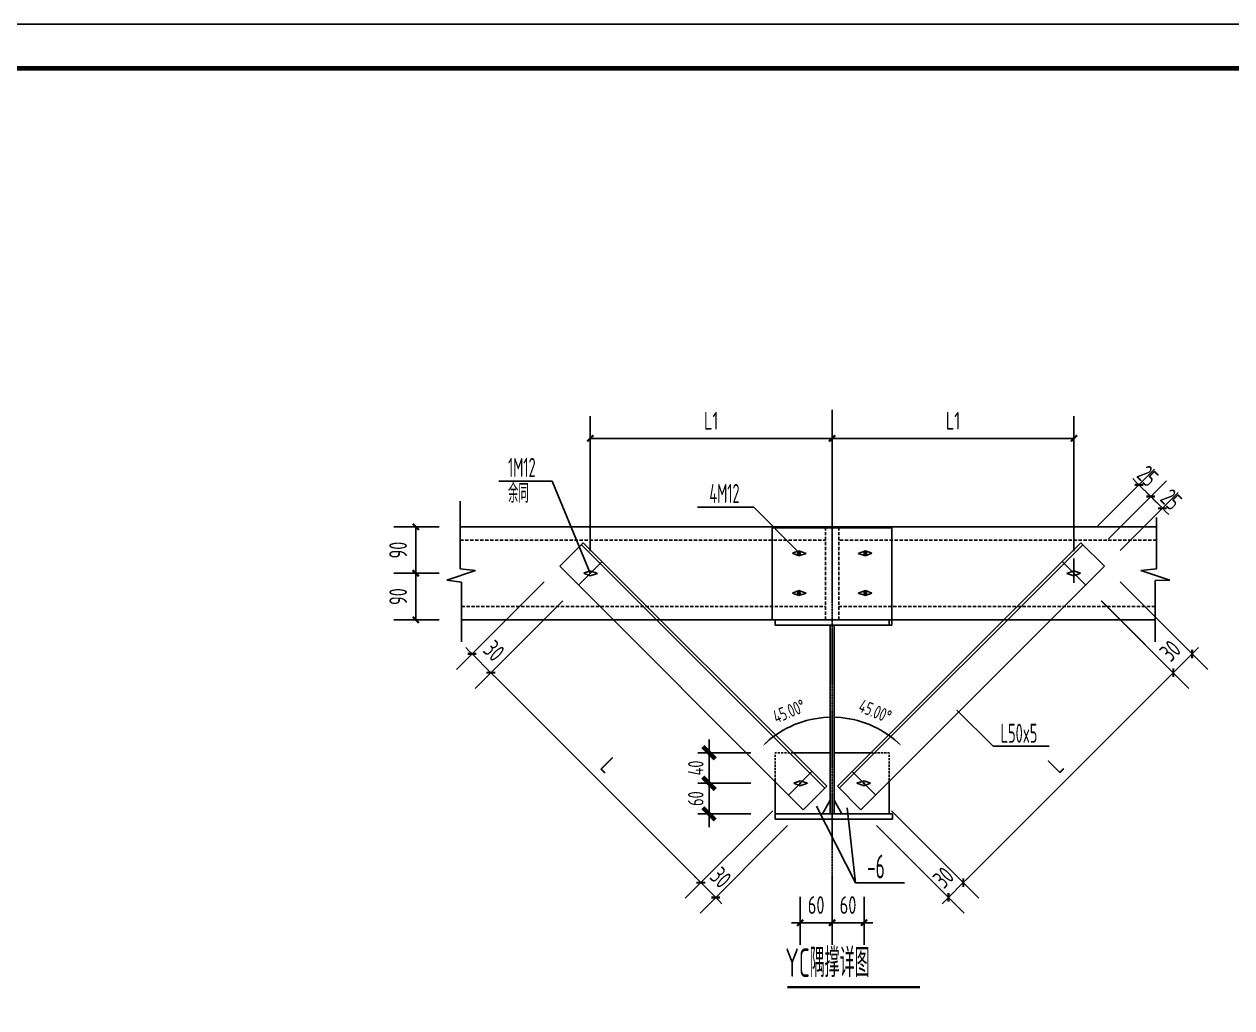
# Model space of a CAD drawing. Extents: x -138012 to 2129925, y -311560 to 0.
# Drawn here: x 1500020 to 1527343, y -156921 to -134661 of the extents above; entities that cross this region are included whole.
import ezdxf

# ---------------------------------------------------------------- set-up
doc = ezdxf.new("R2010")
doc.units = 0
doc.header["$LTSCALE"] = 1000
doc.header["$MEASUREMENT"] = 0
doc.linetypes.add('CENTER', pattern=[1.2, 1, -0.1, 0, -0.1])
doc.linetypes.add('HIDDEN', pattern=[0.375, 0.25, -0.125])
doc.layers.get('0').update_dxf_attribs({"linetype": 'CONTINUOUS'})
doc.layers.get('Defpoints').update_dxf_attribs({"linetype": 'CONTINUOUS'})
for name, color, linetype in [('122', 8, 'CONTINUOUS'), ('DIM', 3, 'CONTINUOUS'), ('PUB_TEXT', 7, 'CONTINUOUS'), ('PUB_TITLE', 4, 'CONTINUOUS'), ('TEXT', 7, 'CONTINUOUS'), ('THICK', 6, 'CONTINUOUS')]:
    doc.layers.add(name, color=color, linetype=linetype)
doc.styles.add('DIM_FONT', font='SIMPLEX.shx', dxfattribs={"width": 0.8})
doc.styles.add('TSSD_REIN', font='tssdeng.shx', dxfattribs={"width": 0.7, "bigfont": 'tssdchn.shx'})
doc.dimstyles.new('DIMN', dxfattribs={"dimtxt": 300, "dimasz": 1, "dimexe": 250, "dimexo": 300, "dimgap": 150, "dimtad": 1, "dimdec": 0, "dimzin": 0, "dimdsep": 46, "dimtxsty": 'DIM_FONT', "dimblk": '_DIMX', "dimcen": 0.09, "dimclrt": 7, "dimadec": 0, "dimazin": 0, "dimtfac": 1, "dimtdec": 0, "dimtix": 1, "dimtmove": 2, "dimatfit": 3, "dimldrblk": '_DIMX', "dimfxl": 0, "dimtolj": 1, "dimtzin": 0, "dimarcsym": 0})
doc.dimstyles.new('DIMN125$0', dxfattribs={"dimtxt": 350, "dimasz": 2, "dimexe": 250, "dimexo": 300, "dimgap": 125, "dimtad": 1, "dimdec": 0, "dimzin": 0, "dimdsep": 46, "dimtxsty": 'TSSD_REIN', "dimblk1": '_DIMX', "dimblk2": '_DIMX', "dimsah": 1, "dimcen": 0.09, "dimclrd": 3, "dimclre": 3, "dimclrt": 7, "dimadec": 0, "dimazin": 0, "dimtfac": 1, "dimtdec": 0, "dimtix": 1, "dimtmove": 2, "dimatfit": 3, "dimldrblk": '_DIMX', "dimfxl": 0, "dimtolj": 1, "dimtzin": 0, "dimarcsym": 0})
doc.dimstyles.new('TSSD_10_200', dxfattribs={"dimtxt": 450, "dimasz": 100, "dimexe": 500, "dimexo": 500, "dimgap": 200, "dimtad": 1, "dimdec": 0, "dimlfac": 0.05, "dimzin": 0, "dimdsep": 46, "dimtxsty": 'TSSD_REIN', "dimblk": '_TSDBK', "dimcen": 0, "dimclrt": 7, "dimadec": 0, "dimazin": 0, "dimtfac": 1, "dimtdec": 0, "dimtix": 1, "dimtmove": 2, "dimatfit": 3, "dimfxl": 0, "dimtolj": 1, "dimtzin": 0, "dimarcsym": 0})

# ---------------------------------------------------------------- blocks, each defined once
blk = doc.blocks.new('_TSDBK')
blk.add_line((-1, 0), (0, 0))
at = {"const_width": 0.5}
blk.add_lwpolyline([(-0.7, -0.7), (0.7, 0.7)], dxfattribs=at)
blk = doc.blocks.new('*D132')
at = {"layer": 'Defpoints', "color": 0}
for p in [(1524461, -146929), (1524036, -147354), (1526444, -148912)]:
    blk.add_point(p, dxfattribs=at)
at = {"layer": 'DIM', "color": 0, "lineweight": -2}
for p, q in [((1524815, -147283), (1526798, -149265)), ((1524390, -147708), (1526372, -149691)), ((1526515, -148841), (1526586, -148770)), ((1526019, -149337), (1526444, -148912)), ((1525948, -149408), (1525877, -149478))]:
    blk.add_line(p, q, dxfattribs=at)
at = {"layer": 'DIM', "color": 0, "lineweight": -2, "xscale": 100, "yscale": 100, "zscale": 100}
for p, rotation in [((1526444, -148912), 224.9999999999843), ((1526019, -149337), 44.99999999998433)]:
    blk.add_blockref('_TSDBK', p, dxfattribs=dict(at, rotation=rotation))
at = {"layer": 'DIM', "color": 7, "insert": (1525949, -148841), "char_height": 400, "attachment_point": 5, "rotation": 45, "style": 'TSSD_REIN'}
blk.add_mtext('\\A1;30', dxfattribs=at)
blk = doc.blocks.new('*D133')
at = {"layer": 'Defpoints', "color": 0}
for p in [(1512137, -146929), (1512562, -147354), (1510154, -148912)]:
    blk.add_point(p, dxfattribs=at)
at = {"layer": 'DIM', "color": 0, "lineweight": -2}
for p, q in [((1511783, -147283), (1509801, -149265)), ((1512209, -147708), (1510226, -149691)), ((1510083, -148841), (1510013, -148770)), ((1510579, -149337), (1510154, -148912)), ((1510650, -149408), (1510721, -149478))]:
    blk.add_line(p, q, dxfattribs=at)
at = {"layer": 'DIM', "color": 0, "lineweight": -2, "xscale": 100, "yscale": 100, "zscale": 100}
for p, rotation in [((1510154, -148912), 315.0000000000157), ((1510579, -149337), 135.0000000000157)]:
    blk.add_blockref('_TSDBK', p, dxfattribs=dict(at, rotation=rotation))
at = {"layer": 'DIM', "color": 7, "insert": (1510650, -148841), "char_height": 400, "attachment_point": 5, "rotation": 315, "style": 'TSSD_REIN'}
blk.add_mtext('\\A1;30', dxfattribs=at)
blk = doc.blocks.new('*D134')
at = {"layer": 'Defpoints', "color": 0}
for p in [(1512561, -147356), (1510579, -149337), (1517312, -152106)]:
    blk.add_point(p, dxfattribs=at)
at = {"layer": 'DIM', "color": 0, "lineweight": -2}
for p, q in [((1512207, -147709), (1510226, -149691)), ((1515259, -154017), (1510650, -149408)), ((1516958, -152460), (1514976, -154441))]:
    blk.add_line(p, q, dxfattribs=at)
at = {"layer": 'DIM', "color": 0, "lineweight": -2, "xscale": 100, "yscale": 100, "zscale": 100}
for p, rotation in [((1510579, -149337), 134.9999999999677), ((1515330, -154088), 314.9999999999677)]:
    blk.add_blockref('_TSDBK', p, dxfattribs=dict(at, rotation=rotation))
at = {"layer": 'DIM', "color": 7, "insert": (1513238, -151429), "char_height": 400, "attachment_point": 5, "rotation": 315, "style": 'TSSD_REIN'}
blk.add_mtext('\\A1;L', dxfattribs=at)
blk = doc.blocks.new('*D135')
at = {"layer": 'Defpoints', "color": 0}
for p in [(1524037, -147356), (1526019, -149337), (1519287, -152106)]:
    blk.add_point(p, dxfattribs=at)
at = {"layer": 'DIM', "color": 0, "lineweight": -2}
for p, q in [((1524391, -147709), (1526372, -149691)), ((1521339, -154017), (1525948, -149408)), ((1519640, -152460), (1521622, -154441))]:
    blk.add_line(p, q, dxfattribs=at)
at = {"layer": 'DIM', "color": 0, "lineweight": -2, "xscale": 100, "yscale": 100, "zscale": 100}
for p, rotation in [((1526019, -149337), 45.0000000000323), ((1521268, -154088), 225.0000000000323)]:
    blk.add_blockref('_TSDBK', p, dxfattribs=dict(at, rotation=rotation))
at = {"layer": 'DIM', "color": 7, "insert": (1523361, -151429), "char_height": 400, "attachment_point": 5, "rotation": 45, "style": 'TSSD_REIN'}
blk.add_mtext('\\A1;L', dxfattribs=at)
blk = doc.blocks.new('*D136')
at = {"color": 0, "lineweight": -2}
blk.add_arc((1518299, -152560), 2216, 92.5863, 132.4137, dxfattribs=at)
at = {"color": 0}
for points in [[(1518199, -150330), (1518200, -150363), (1518299, -150344)], [(1516816, -150936), (1516793, -150912), (1516732, -150993)]]:
    blk.add_solid(points, dxfattribs=at)
at = {"layer": 'Defpoints', "color": 0}
for p in [(1518299, -143390), (1512076, -146337), (1517726, -150420), (1518003, -152263), (1518299, -154441)]:
    blk.add_point(p, dxfattribs=at)
at = {"color": 7, "insert": (1517326, -150209), "char_height": 300, "attachment_point": 5, "rotation": 22.5, "style": 'TSSD_REIN'}
blk.add_mtext('\\A1;45.00°', dxfattribs=at)
blk = doc.blocks.new('_DIMX')
blk.add_line((-150, 0), (150, 0))
at = {"const_width": 50}
blk.add_lwpolyline([(-70, -70), (70, 70)], dxfattribs=at)
blk = doc.blocks.new('*D137')
at = {"color": 0, "lineweight": -2}
blk.add_arc((1518299, -152560), 2216, 47.5863, 87.4137, dxfattribs=at)
at = {"color": 0}
for points in [[(1518399, -150363), (1518399, -150330), (1518299, -150344)], [(1519805, -150912), (1519782, -150936), (1519866, -150993)]]:
    blk.add_solid(points, dxfattribs=at)
at = {"layer": 'Defpoints', "color": 0}
for p in [(1518299, -143390), (1524522, -146337), (1519407, -150641), (1518596, -152263), (1518299, -154441)]:
    blk.add_point(p, dxfattribs=at)
at = {"color": 7, "insert": (1519273, -150209), "char_height": 300, "attachment_point": 5, "rotation": 337.5, "style": 'TSSD_REIN'}
blk.add_mtext('\\A1;45.00°', dxfattribs=at)
blk = doc.blocks.new('*D138')
at = {"layer": 'Defpoints', "color": 0}
for p in [(1517577, -153912), (1518299, -153912), (1518299, -154995)]:
    blk.add_point(p, dxfattribs=at)
at = {"layer": 'DIM', "color": 0, "lineweight": -2}
for p, q in [((1517577, -154412), (1517577, -155495)), ((1518299, -154412), (1518299, -155495)), ((1517477, -154995), (1517377, -154995)), ((1517577, -154995), (1518299, -154995)), ((1518399, -154995), (1518499, -154995))]:
    blk.add_line(p, q, dxfattribs=at)
at = {"layer": 'DIM', "color": 0, "lineweight": -2, "xscale": 100, "yscale": 100, "zscale": 100}
blk.add_blockref('_TSDBK', (1517577, -154995), dxfattribs=at)
at = {"layer": 'DIM', "color": 0, "lineweight": -2, "xscale": 100, "yscale": 100, "zscale": 100, "rotation": 180}
blk.add_blockref('_TSDBK', (1518299, -154995), dxfattribs=at)
at = {"layer": 'DIM', "color": 7, "insert": (1517938, -154595), "char_height": 400, "attachment_point": 5, "style": 'TSSD_REIN'}
blk.add_mtext('\\A1;60', dxfattribs=at)
blk = doc.blocks.new('*D139')
at = {"color": 3, "lineweight": -2}
for p, q in [((1516461, -151149), (1515265, -151149)), ((1515515, -151151), (1515515, -151838)), ((1516461, -151840), (1515265, -151840))]:
    blk.add_line(p, q, dxfattribs=at)
at = {"layer": 'Defpoints', "color": 0}
for p in [(1516761, -151149), (1515515, -151840), (1516761, -151840)]:
    blk.add_point(p, dxfattribs=at)
at = {"color": 3, "lineweight": -2, "xscale": 2, "yscale": 2, "zscale": 2}
for p, rotation in [((1515515, -151149), 90), ((1515515, -151840), 270)]:
    blk.add_blockref('_DIMX', p, dxfattribs=dict(at, rotation=rotation))
at = {"color": 7, "insert": (1515215, -151494), "char_height": 350, "attachment_point": 5, "rotation": 90, "style": 'TSSD_REIN'}
blk.add_mtext('\\A1;40', dxfattribs=at)
blk = doc.blocks.new('*D140')
at = {"color": 3, "lineweight": -2}
for p, q in [((1516461, -151840), (1515265, -151840)), ((1515515, -151842), (1515515, -152530)), ((1516461, -152532), (1515265, -152532))]:
    blk.add_line(p, q, dxfattribs=at)
at = {"layer": 'Defpoints', "color": 0}
for p in [(1516761, -151840), (1515515, -152532), (1516761, -152532)]:
    blk.add_point(p, dxfattribs=at)
at = {"color": 3, "lineweight": -2, "xscale": 2, "yscale": 2, "zscale": 2}
for p, rotation in [((1515515, -151840), 90), ((1515515, -152532), 270)]:
    blk.add_blockref('_DIMX', p, dxfattribs=dict(at, rotation=rotation))
at = {"color": 7, "insert": (1515215, -152186), "char_height": 350, "attachment_point": 5, "rotation": 90, "style": 'TSSD_REIN'}
blk.add_mtext('\\A1;60', dxfattribs=at)
blk = doc.blocks.new('*D141')
at = {"layer": 'Defpoints', "color": 0}
for p in [(1517312, -152106), (1517646, -152441), (1515665, -154423)]:
    blk.add_point(p, dxfattribs=at)
at = {"layer": 'DIM', "color": 0, "lineweight": -2}
for p, q in [((1516958, -152460), (1514976, -154441)), ((1517293, -152795), (1515311, -154776)), ((1515259, -154017), (1515189, -153946)), ((1515330, -154088), (1515665, -154423)), ((1515736, -154493), (1515806, -154564))]:
    blk.add_line(p, q, dxfattribs=at)
at = {"layer": 'DIM', "color": 0, "lineweight": -2, "xscale": 100, "yscale": 100, "zscale": 100}
for p, rotation in [((1515330, -154088), 314.9999999999801), ((1515665, -154423), 134.9999999999801)]:
    blk.add_blockref('_TSDBK', p, dxfattribs=dict(at, rotation=rotation))
at = {"layer": 'DIM', "color": 7, "insert": (1515780, -153972), "char_height": 400, "attachment_point": 5, "rotation": 315, "style": 'TSSD_REIN'}
blk.add_mtext('\\A1;30', dxfattribs=at)
blk = doc.blocks.new('*D142')
at = {"layer": 'Defpoints', "color": 0}
for p in [(1518299, -153912), (1519021, -153912), (1519021, -154995)]:
    blk.add_point(p, dxfattribs=at)
at = {"layer": 'DIM', "color": 0, "lineweight": -2}
for p, q in [((1518299, -154412), (1518299, -155495)), ((1519021, -154412), (1519021, -155495)), ((1518199, -154995), (1518099, -154995)), ((1518299, -154995), (1519021, -154995)), ((1519121, -154995), (1519221, -154995))]:
    blk.add_line(p, q, dxfattribs=at)
at = {"layer": 'DIM', "color": 0, "lineweight": -2, "xscale": 100, "yscale": 100, "zscale": 100}
blk.add_blockref('_TSDBK', (1518299, -154995), dxfattribs=at)
at = {"layer": 'DIM', "color": 0, "lineweight": -2, "xscale": 100, "yscale": 100, "zscale": 100, "rotation": 180}
blk.add_blockref('_TSDBK', (1519021, -154995), dxfattribs=at)
at = {"layer": 'DIM', "color": 7, "insert": (1518660, -154595), "char_height": 400, "attachment_point": 5, "style": 'TSSD_REIN'}
blk.add_mtext('\\A1;60', dxfattribs=at)
blk = doc.blocks.new('*D143')
at = {"layer": 'Defpoints', "color": 0}
for p in [(1519287, -152106), (1518952, -152441), (1520933, -154423)]:
    blk.add_point(p, dxfattribs=at)
at = {"layer": 'DIM', "color": 0, "lineweight": -2}
for p, q in [((1519640, -152460), (1521622, -154441)), ((1519305, -152795), (1521287, -154776)), ((1521268, -154088), (1520933, -154423)), ((1521339, -154017), (1521410, -153946)), ((1520863, -154493), (1520792, -154564))]:
    blk.add_line(p, q, dxfattribs=at)
at = {"layer": 'DIM', "color": 0, "lineweight": -2, "xscale": 100, "yscale": 100, "zscale": 100}
for p, rotation in [((1521268, -154088), 225.0000000000199), ((1520933, -154423), 45.00000000001992)]:
    blk.add_blockref('_TSDBK', p, dxfattribs=dict(at, rotation=rotation))
at = {"layer": 'DIM', "color": 7, "insert": (1520818, -153972), "char_height": 400, "attachment_point": 5, "rotation": 45, "style": 'TSSD_REIN'}
blk.add_mtext('\\A1;30', dxfattribs=at)
blk = doc.blocks.new('*D144')
at = {"layer": 'Defpoints', "color": 0}
for p in [(1518299, -144035), (1512828, -147088), (1518299, -147088)]:
    blk.add_point(p, dxfattribs=at)
at = {"layer": 'DIM', "color": 0, "lineweight": -2}
for p, q in [((1512828, -146588), (1512828, -143535)), ((1518299, -146588), (1518299, -143535)), ((1512928, -144035), (1518199, -144035))]:
    blk.add_line(p, q, dxfattribs=at)
at = {"layer": 'DIM', "color": 0, "lineweight": -2, "xscale": 100, "yscale": 100, "zscale": 100, "rotation": 180}
blk.add_blockref('_TSDBK', (1512828, -144035), dxfattribs=at)
at = {"layer": 'DIM', "color": 0, "lineweight": -2, "xscale": 100, "yscale": 100, "zscale": 100}
blk.add_blockref('_TSDBK', (1518299, -144035), dxfattribs=at)
at = {"layer": 'DIM', "color": 7, "insert": (1515564, -143635), "char_height": 400, "attachment_point": 5, "style": 'TSSD_REIN'}
blk.add_mtext('\\A1;L1', dxfattribs=at)
blk = doc.blocks.new('*D145')
at = {"layer": 'Defpoints', "color": 0}
for p in [(1525508, -145351), (1523930, -146397), (1524196, -146663)]:
    blk.add_point(p, dxfattribs=at)
at = {"layer": 'DIM', "color": 0, "lineweight": -2}
for p, q in [((1524283, -146044), (1525595, -144732)), ((1524549, -146310), (1525861, -144998)), ((1525171, -145015), (1525100, -144944)), ((1525242, -145085), (1525508, -145351)), ((1525578, -145422), (1525649, -145493))]:
    blk.add_line(p, q, dxfattribs=at)
at = {"layer": 'DIM', "color": 0, "lineweight": -2, "xscale": 100, "yscale": 100, "zscale": 100}
for p, rotation in [((1525242, -145085), 315.0000000000501), ((1525508, -145351), 135.0000000000502)]:
    blk.add_blockref('_TSDBK', p, dxfattribs=dict(at, rotation=rotation))
at = {"layer": 'DIM', "color": 7, "insert": (1525441, -144886), "char_height": 400, "attachment_point": 5, "rotation": 315, "style": 'TSSD_REIN'}
blk.add_mtext('\\A1;25', dxfattribs=at)
blk = doc.blocks.new('*D146')
at = {"layer": 'Defpoints', "color": 0}
for p in [(1525508, -145351), (1524196, -146663), (1524461, -146929)]:
    blk.add_point(p, dxfattribs=at)
at = {"layer": 'DIM', "color": 0, "lineweight": -2}
for p, q in [((1524549, -146310), (1525861, -144998)), ((1524815, -146575), (1526127, -145263)), ((1525437, -145280), (1525366, -145210)), ((1525773, -145617), (1525508, -145351)), ((1525844, -145688), (1525915, -145758))]:
    blk.add_line(p, q, dxfattribs=at)
at = {"layer": 'DIM', "color": 0, "lineweight": -2, "xscale": 100, "yscale": 100, "zscale": 100}
for p, rotation in [((1525508, -145351), 315.0000000000502), ((1525773, -145617), 135.0000000000502)]:
    blk.add_blockref('_TSDBK', p, dxfattribs=dict(at, rotation=rotation))
at = {"layer": 'DIM', "color": 7, "insert": (1525972, -145418), "char_height": 400, "attachment_point": 5, "rotation": 315, "style": 'TSSD_REIN'}
blk.add_mtext('\\A1;25', dxfattribs=at)
blk = doc.blocks.new('*D101')
at = {"layer": 'Defpoints', "color": 0}
for p in [(1524461, -146929), (1524036, -147354), (1526444, -148912)]:
    blk.add_point(p, dxfattribs=at)
at = {"layer": 'DIM', "color": 0, "lineweight": -2}
for p, q in [((1524815, -147283), (1526798, -149265)), ((1524390, -147708), (1526372, -149691)), ((1526515, -148841), (1526586, -148770)), ((1526019, -149337), (1526444, -148912)), ((1525948, -149408), (1525877, -149478))]:
    blk.add_line(p, q, dxfattribs=at)
at = {"layer": 'DIM', "color": 0, "lineweight": -2, "xscale": 100, "yscale": 100, "zscale": 100}
for p, rotation in [((1526444, -148912), 224.9999999999843), ((1526019, -149337), 44.99999999998433)]:
    blk.add_blockref('_TSDBK', p, dxfattribs=dict(at, rotation=rotation))
at = {"layer": 'DIM', "color": 7, "insert": (1525949, -148841), "char_height": 400, "attachment_point": 5, "rotation": 45, "style": 'TSSD_REIN'}
blk.add_mtext('\\A1;30', dxfattribs=at)
blk = doc.blocks.new('*D102')
at = {"layer": 'Defpoints', "color": 0}
for p in [(1512137, -146929), (1512562, -147354), (1510154, -148912)]:
    blk.add_point(p, dxfattribs=at)
at = {"layer": 'DIM', "color": 0, "lineweight": -2}
for p, q in [((1511783, -147283), (1509801, -149265)), ((1512209, -147708), (1510226, -149691)), ((1510083, -148841), (1510013, -148770)), ((1510579, -149337), (1510154, -148912)), ((1510650, -149408), (1510721, -149478))]:
    blk.add_line(p, q, dxfattribs=at)
at = {"layer": 'DIM', "color": 0, "lineweight": -2, "xscale": 100, "yscale": 100, "zscale": 100}
for p, rotation in [((1510154, -148912), 315.0000000000157), ((1510579, -149337), 135.0000000000157)]:
    blk.add_blockref('_TSDBK', p, dxfattribs=dict(at, rotation=rotation))
at = {"layer": 'DIM', "color": 7, "insert": (1510650, -148841), "char_height": 400, "attachment_point": 5, "rotation": 315, "style": 'TSSD_REIN'}
blk.add_mtext('\\A1;30', dxfattribs=at)
blk = doc.blocks.new('*D103')
at = {"layer": 'Defpoints', "color": 0}
for p in [(1512561, -147356), (1510579, -149337), (1517312, -152106)]:
    blk.add_point(p, dxfattribs=at)
at = {"layer": 'DIM', "color": 0, "lineweight": -2}
for p, q in [((1512207, -147709), (1510226, -149691)), ((1515259, -154017), (1510650, -149408)), ((1516958, -152460), (1514976, -154441))]:
    blk.add_line(p, q, dxfattribs=at)
at = {"layer": 'DIM', "color": 0, "lineweight": -2, "xscale": 100, "yscale": 100, "zscale": 100}
for p, rotation in [((1510579, -149337), 134.9999999999677), ((1515330, -154088), 314.9999999999677)]:
    blk.add_blockref('_TSDBK', p, dxfattribs=dict(at, rotation=rotation))
at = {"layer": 'DIM', "color": 7, "insert": (1513238, -151429), "char_height": 400, "attachment_point": 5, "rotation": 315, "style": 'TSSD_REIN'}
blk.add_mtext('\\A1;L', dxfattribs=at)
blk = doc.blocks.new('*D104')
at = {"layer": 'Defpoints', "color": 0}
for p in [(1524037, -147356), (1526019, -149337), (1519287, -152106)]:
    blk.add_point(p, dxfattribs=at)
at = {"layer": 'DIM', "color": 0, "lineweight": -2}
for p, q in [((1524391, -147709), (1526372, -149691)), ((1521339, -154017), (1525948, -149408)), ((1519640, -152460), (1521622, -154441))]:
    blk.add_line(p, q, dxfattribs=at)
at = {"layer": 'DIM', "color": 0, "lineweight": -2, "xscale": 100, "yscale": 100, "zscale": 100}
for p, rotation in [((1526019, -149337), 45.0000000000323), ((1521268, -154088), 225.0000000000323)]:
    blk.add_blockref('_TSDBK', p, dxfattribs=dict(at, rotation=rotation))
at = {"layer": 'DIM', "color": 7, "insert": (1523361, -151429), "char_height": 400, "attachment_point": 5, "rotation": 45, "style": 'TSSD_REIN'}
blk.add_mtext('\\A1;L', dxfattribs=at)
blk = doc.blocks.new('*D105')
at = {"color": 0, "lineweight": -2}
blk.add_arc((1518299, -152560), 2216, 92.5863, 132.4137, dxfattribs=at)
at = {"color": 0}
for points in [[(1518199, -150330), (1518200, -150363), (1518299, -150344)], [(1516816, -150936), (1516793, -150912), (1516732, -150993)]]:
    blk.add_solid(points, dxfattribs=at)
at = {"layer": 'Defpoints', "color": 0}
for p in [(1518299, -143390), (1512076, -146337), (1517726, -150420), (1518003, -152263), (1518299, -154441)]:
    blk.add_point(p, dxfattribs=at)
at = {"color": 7, "insert": (1517326, -150209), "char_height": 300, "attachment_point": 5, "rotation": 22.5, "style": 'TSSD_REIN'}
blk.add_mtext('\\A1;45.00°', dxfattribs=at)
blk = doc.blocks.new('*D106')
at = {"color": 0, "lineweight": -2}
blk.add_arc((1518299, -152560), 2216, 47.5863, 87.4137, dxfattribs=at)
at = {"color": 0}
for points in [[(1518399, -150363), (1518399, -150330), (1518299, -150344)], [(1519805, -150912), (1519782, -150936), (1519866, -150993)]]:
    blk.add_solid(points, dxfattribs=at)
at = {"layer": 'Defpoints', "color": 0}
for p in [(1518299, -143390), (1524522, -146337), (1519407, -150641), (1518596, -152263), (1518299, -154441)]:
    blk.add_point(p, dxfattribs=at)
at = {"color": 7, "insert": (1519273, -150209), "char_height": 300, "attachment_point": 5, "rotation": 337.5, "style": 'TSSD_REIN'}
blk.add_mtext('\\A1;45.00°', dxfattribs=at)
blk = doc.blocks.new('*D107')
at = {"layer": 'Defpoints', "color": 0}
for p in [(1517577, -153912), (1518299, -153912), (1518299, -154995)]:
    blk.add_point(p, dxfattribs=at)
at = {"layer": 'DIM', "color": 0, "lineweight": -2}
for p, q in [((1517577, -154412), (1517577, -155495)), ((1518299, -154412), (1518299, -155495)), ((1517477, -154995), (1517377, -154995)), ((1517577, -154995), (1518299, -154995)), ((1518399, -154995), (1518499, -154995))]:
    blk.add_line(p, q, dxfattribs=at)
at = {"layer": 'DIM', "color": 0, "lineweight": -2, "xscale": 100, "yscale": 100, "zscale": 100}
blk.add_blockref('_TSDBK', (1517577, -154995), dxfattribs=at)
at = {"layer": 'DIM', "color": 0, "lineweight": -2, "xscale": 100, "yscale": 100, "zscale": 100, "rotation": 180}
blk.add_blockref('_TSDBK', (1518299, -154995), dxfattribs=at)
at = {"layer": 'DIM', "color": 7, "insert": (1517938, -154595), "char_height": 400, "attachment_point": 5, "style": 'TSSD_REIN'}
blk.add_mtext('\\A1;60', dxfattribs=at)
blk = doc.blocks.new('*D108')
at = {"color": 3, "lineweight": -2}
for p, q in [((1516461, -151149), (1515265, -151149)), ((1515515, -151151), (1515515, -151838)), ((1516461, -151840), (1515265, -151840))]:
    blk.add_line(p, q, dxfattribs=at)
at = {"layer": 'Defpoints', "color": 0}
for p in [(1516761, -151149), (1515515, -151840), (1516761, -151840)]:
    blk.add_point(p, dxfattribs=at)
at = {"color": 3, "lineweight": -2, "xscale": 2, "yscale": 2, "zscale": 2}
for p, rotation in [((1515515, -151149), 90), ((1515515, -151840), 270)]:
    blk.add_blockref('_DIMX', p, dxfattribs=dict(at, rotation=rotation))
at = {"color": 7, "insert": (1515215, -151494), "char_height": 350, "attachment_point": 5, "rotation": 90, "style": 'TSSD_REIN'}
blk.add_mtext('\\A1;40', dxfattribs=at)
blk = doc.blocks.new('*D109')
at = {"color": 3, "lineweight": -2}
for p, q in [((1516461, -151840), (1515265, -151840)), ((1515515, -151842), (1515515, -152530)), ((1516461, -152532), (1515265, -152532))]:
    blk.add_line(p, q, dxfattribs=at)
at = {"layer": 'Defpoints', "color": 0}
for p in [(1516761, -151840), (1515515, -152532), (1516761, -152532)]:
    blk.add_point(p, dxfattribs=at)
at = {"color": 3, "lineweight": -2, "xscale": 2, "yscale": 2, "zscale": 2}
for p, rotation in [((1515515, -151840), 90), ((1515515, -152532), 270)]:
    blk.add_blockref('_DIMX', p, dxfattribs=dict(at, rotation=rotation))
at = {"color": 7, "insert": (1515215, -152186), "char_height": 350, "attachment_point": 5, "rotation": 90, "style": 'TSSD_REIN'}
blk.add_mtext('\\A1;60', dxfattribs=at)
blk = doc.blocks.new('*D110')
at = {"layer": 'Defpoints', "color": 0}
for p in [(1517312, -152106), (1517646, -152441), (1515665, -154423)]:
    blk.add_point(p, dxfattribs=at)
at = {"layer": 'DIM', "color": 0, "lineweight": -2}
for p, q in [((1516958, -152460), (1514976, -154441)), ((1517293, -152795), (1515311, -154776)), ((1515259, -154017), (1515189, -153946)), ((1515330, -154088), (1515665, -154423)), ((1515736, -154493), (1515806, -154564))]:
    blk.add_line(p, q, dxfattribs=at)
at = {"layer": 'DIM', "color": 0, "lineweight": -2, "xscale": 100, "yscale": 100, "zscale": 100}
for p, rotation in [((1515330, -154088), 314.9999999999801), ((1515665, -154423), 134.9999999999801)]:
    blk.add_blockref('_TSDBK', p, dxfattribs=dict(at, rotation=rotation))
at = {"layer": 'DIM', "color": 7, "insert": (1515780, -153972), "char_height": 400, "attachment_point": 5, "rotation": 315, "style": 'TSSD_REIN'}
blk.add_mtext('\\A1;30', dxfattribs=at)
blk = doc.blocks.new('*D111')
at = {"layer": 'Defpoints', "color": 0}
for p in [(1518299, -153912), (1519021, -153912), (1519021, -154995)]:
    blk.add_point(p, dxfattribs=at)
at = {"layer": 'DIM', "color": 0, "lineweight": -2}
for p, q in [((1518299, -154412), (1518299, -155495)), ((1519021, -154412), (1519021, -155495)), ((1518199, -154995), (1518099, -154995)), ((1518299, -154995), (1519021, -154995)), ((1519121, -154995), (1519221, -154995))]:
    blk.add_line(p, q, dxfattribs=at)
at = {"layer": 'DIM', "color": 0, "lineweight": -2, "xscale": 100, "yscale": 100, "zscale": 100}
blk.add_blockref('_TSDBK', (1518299, -154995), dxfattribs=at)
at = {"layer": 'DIM', "color": 0, "lineweight": -2, "xscale": 100, "yscale": 100, "zscale": 100, "rotation": 180}
blk.add_blockref('_TSDBK', (1519021, -154995), dxfattribs=at)
at = {"layer": 'DIM', "color": 7, "insert": (1518660, -154595), "char_height": 400, "attachment_point": 5, "style": 'TSSD_REIN'}
blk.add_mtext('\\A1;60', dxfattribs=at)
blk = doc.blocks.new('*D112')
at = {"layer": 'Defpoints', "color": 0}
for p in [(1519287, -152106), (1518952, -152441), (1520933, -154423)]:
    blk.add_point(p, dxfattribs=at)
at = {"layer": 'DIM', "color": 0, "lineweight": -2}
for p, q in [((1519640, -152460), (1521622, -154441)), ((1519305, -152795), (1521287, -154776)), ((1521268, -154088), (1520933, -154423)), ((1521339, -154017), (1521410, -153946)), ((1520863, -154493), (1520792, -154564))]:
    blk.add_line(p, q, dxfattribs=at)
at = {"layer": 'DIM', "color": 0, "lineweight": -2, "xscale": 100, "yscale": 100, "zscale": 100}
for p, rotation in [((1521268, -154088), 225.0000000000199), ((1520933, -154423), 45.00000000001992)]:
    blk.add_blockref('_TSDBK', p, dxfattribs=dict(at, rotation=rotation))
at = {"layer": 'DIM', "color": 7, "insert": (1520818, -153972), "char_height": 400, "attachment_point": 5, "rotation": 45, "style": 'TSSD_REIN'}
blk.add_mtext('\\A1;30', dxfattribs=at)
blk = doc.blocks.new('*D113')
at = {"layer": 'Defpoints', "color": 0}
for p in [(1518299, -144035), (1512828, -147088), (1518299, -147088)]:
    blk.add_point(p, dxfattribs=at)
at = {"layer": 'DIM', "color": 0, "lineweight": -2}
for p, q in [((1512828, -146588), (1512828, -143535)), ((1518299, -146588), (1518299, -143535)), ((1512928, -144035), (1518199, -144035))]:
    blk.add_line(p, q, dxfattribs=at)
at = {"layer": 'DIM', "color": 0, "lineweight": -2, "xscale": 100, "yscale": 100, "zscale": 100, "rotation": 180}
blk.add_blockref('_TSDBK', (1512828, -144035), dxfattribs=at)
at = {"layer": 'DIM', "color": 0, "lineweight": -2, "xscale": 100, "yscale": 100, "zscale": 100}
blk.add_blockref('_TSDBK', (1518299, -144035), dxfattribs=at)
at = {"layer": 'DIM', "color": 7, "insert": (1515564, -143635), "char_height": 400, "attachment_point": 5, "style": 'TSSD_REIN'}
blk.add_mtext('\\A1;L1', dxfattribs=at)
blk = doc.blocks.new('*D114')
at = {"layer": 'Defpoints', "color": 0}
for p in [(1525508, -145351), (1523930, -146397), (1524196, -146663)]:
    blk.add_point(p, dxfattribs=at)
at = {"layer": 'DIM', "color": 0, "lineweight": -2}
for p, q in [((1524283, -146044), (1525595, -144732)), ((1524549, -146310), (1525861, -144998)), ((1525171, -145015), (1525100, -144944)), ((1525242, -145085), (1525508, -145351)), ((1525578, -145422), (1525649, -145493))]:
    blk.add_line(p, q, dxfattribs=at)
at = {"layer": 'DIM', "color": 0, "lineweight": -2, "xscale": 100, "yscale": 100, "zscale": 100}
for p, rotation in [((1525242, -145085), 315.0000000000501), ((1525508, -145351), 135.0000000000502)]:
    blk.add_blockref('_TSDBK', p, dxfattribs=dict(at, rotation=rotation))
at = {"layer": 'DIM', "color": 7, "insert": (1525441, -144886), "char_height": 400, "attachment_point": 5, "rotation": 315, "style": 'TSSD_REIN'}
blk.add_mtext('\\A1;25', dxfattribs=at)
blk = doc.blocks.new('*D115')
at = {"layer": 'Defpoints', "color": 0}
for p in [(1525508, -145351), (1524196, -146663), (1524461, -146929)]:
    blk.add_point(p, dxfattribs=at)
at = {"layer": 'DIM', "color": 0, "lineweight": -2}
for p, q in [((1524549, -146310), (1525861, -144998)), ((1524815, -146575), (1526127, -145263)), ((1525437, -145280), (1525366, -145210)), ((1525773, -145617), (1525508, -145351)), ((1525844, -145688), (1525915, -145758))]:
    blk.add_line(p, q, dxfattribs=at)
at = {"layer": 'DIM', "color": 0, "lineweight": -2, "xscale": 100, "yscale": 100, "zscale": 100}
for p, rotation in [((1525508, -145351), 315.0000000000502), ((1525773, -145617), 135.0000000000502)]:
    blk.add_blockref('_TSDBK', p, dxfattribs=dict(at, rotation=rotation))
at = {"layer": 'DIM', "color": 7, "insert": (1525972, -145418), "char_height": 400, "attachment_point": 5, "rotation": 315, "style": 'TSSD_REIN'}
blk.add_mtext('\\A1;25', dxfattribs=at)
blk = doc.blocks.new('*D116')
at = {"layer": 'Defpoints', "color": 0}
for p in [(1518299, -144035), (1518299, -147088), (1523770, -147088)]:
    blk.add_point(p, dxfattribs=at)
at = {"layer": 'DIM', "color": 0, "lineweight": -2}
for p, q in [((1518299, -146588), (1518299, -143535)), ((1523770, -146588), (1523770, -143535)), ((1523670, -144035), (1518399, -144035))]:
    blk.add_line(p, q, dxfattribs=at)
at = {"layer": 'DIM', "color": 0, "lineweight": -2, "xscale": 100, "yscale": 100, "zscale": 100, "rotation": 180}
blk.add_blockref('_TSDBK', (1518299, -144035), dxfattribs=at)
at = {"layer": 'DIM', "color": 0, "lineweight": -2, "xscale": 100, "yscale": 100, "zscale": 100}
blk.add_blockref('_TSDBK', (1523770, -144035), dxfattribs=at)
at = {"layer": 'DIM', "color": 7, "insert": (1521035, -143635), "char_height": 400, "attachment_point": 5, "style": 'TSSD_REIN'}
blk.add_mtext('\\A1;L1', dxfattribs=at)
blk = doc.blocks.new('*D130')
at = {"layer": 'Defpoints', "color": 0}
for p in [(1508881, -147088), (1509913, -147088), (1509913, -148141)]:
    blk.add_point(p, dxfattribs=at)
at = {"layer": 'DIM', "color": 0, "lineweight": -2}
for p, q in [((1509413, -147088), (1508381, -147088)), ((1508881, -148041), (1508881, -147188)), ((1509413, -148141), (1508381, -148141))]:
    blk.add_line(p, q, dxfattribs=at)
at = {"layer": 'DIM', "color": 0, "lineweight": -2, "xscale": 100, "yscale": 100, "zscale": 100}
for p, rotation in [((1508881, -147088), 90), ((1508881, -148141), 270)]:
    blk.add_blockref('_TSDBK', p, dxfattribs=dict(at, rotation=rotation))
at = {"layer": 'DIM', "color": 7, "insert": (1508481, -147615), "char_height": 400, "attachment_point": 5, "rotation": 90, "style": 'TSSD_REIN'}
blk.add_mtext('\\A1;90', dxfattribs=at)
blk = doc.blocks.new('*D131')
at = {"layer": 'Defpoints', "color": 0}
for p in [(1508881, -146036), (1509913, -146036), (1509913, -147088)]:
    blk.add_point(p, dxfattribs=at)
at = {"layer": 'DIM', "color": 0, "lineweight": -2}
for p, q in [((1509413, -146036), (1508381, -146036)), ((1508881, -146988), (1508881, -146136)), ((1509413, -147088), (1508381, -147088))]:
    blk.add_line(p, q, dxfattribs=at)
at = {"layer": 'DIM', "color": 0, "lineweight": -2, "xscale": 100, "yscale": 100, "zscale": 100}
for p, rotation in [((1508881, -146036), 90), ((1508881, -147088), 270)]:
    blk.add_blockref('_TSDBK', p, dxfattribs=dict(at, rotation=rotation))
at = {"layer": 'DIM', "color": 7, "insert": (1508481, -146562), "char_height": 400, "attachment_point": 5, "rotation": 90, "style": 'TSSD_REIN'}
blk.add_mtext('\\A1;90', dxfattribs=at)

msp = doc.modelspace()

# ---------------------------------------------------------------- linework, layer by layer
at = {"color": 4, "linetype": 'CENTER', "ltscale": 0.05}
msp.add_line((1518299.124, -143390.062), (1518299.124, -154441.392), dxfattribs=at)
msp.add_line((1518299.124, -143390.062), (1518299.124, -154441.392), dxfattribs=at)
at = {"color": 3}
for p, q in [((1510756.601, -145006.151), (1511966.833, -145006.151)), ((1510756.601, -145006.151), (1511966.833, -145006.151)), ((1511966.833, -145006.151), (1512827.931, -147088.479)), ((1511966.833, -145006.151), (1512827.931, -147088.479)), ((1509885.128, -145454.693), (1509885.128, -146986.121)), ((1509885.128, -145454.693), (1509885.128, -146986.121)), ((1515257.498, -145594.353), (1516524.999, -145594.353)), ((1515257.498, -145594.353), (1516524.999, -145594.353)), ((1516524.999, -145594.353), (1517500.156, -146573.311)), ((1516524.999, -145594.353), (1517500.156, -146573.311)), ((1525635.867, -145823.241), (1525635.867, -146986.121)), ((1509885.128, -146986.121), (1510234.115, -147026.628)), ((1509885.128, -146986.121), (1510234.115, -147026.628)), ((1525635.867, -146986.121), (1525286.88, -147026.628)), ((1510234.115, -147026.628), (1509579.764, -147244.952)), ((1510234.115, -147026.628), (1509579.764, -147244.952)), ((1509579.764, -147244.952), (1509912.561, -147290.937)), ((1509579.764, -147244.952), (1509912.561, -147290.937)), ((1525286.88, -147026.628), (1525941.231, -147244.952)), ((1525941.231, -147244.952), (1525608.434, -147250.285)), ((1525608.434, -147250.285), (1525608.434, -148642.228)), ((1509912.561, -147290.937), (1509912.561, -148642.228)), ((1509912.561, -147290.937), (1509912.561, -148642.228)), ((1521942.978, -151001.072), (1521123.645, -150181.74)), ((1521942.978, -151001.072), (1521123.645, -150181.74)), ((1521942.978, -151001.072), (1523210.479, -151001.072)), ((1521942.978, -151001.072), (1523210.479, -151001.072)), ((1518827.003, -154091.351), (1517944.242, -152360.192)), ((1518827.003, -154091.351), (1517944.242, -152360.192)), ((1518827.003, -154091.351), (1518641.262, -152396.926)), ((1518827.003, -154091.351), (1518641.262, -152396.926)), ((1518827.003, -154091.351), (1519934.898, -154091.351)), ((1518827.003, -154091.351), (1519934.898, -154091.351))]:
    msp.add_line(p, q, dxfattribs=at)
at = {"color": 7}
for p, q in [((1509885.128, -146035.86), (1518449.498, -146035.86)), ((1509885.128, -146035.86), (1518449.498, -146035.86)), ((1516945.757, -146058.323), (1518299.124, -146058.323)), ((1516945.757, -148141.098), (1516945.757, -146058.323)), ((1516945.757, -146058.323), (1518299.124, -146058.323)), ((1516945.757, -148141.098), (1516945.757, -146058.323)), ((1518148.75, -146035.86), (1517099.2, -146035.86)), ((1518148.75, -146035.86), (1517099.2, -146035.86)), ((1519652.492, -146058.323), (1518299.124, -146058.323)), ((1525635.867, -146035.86), (1518449.498, -146035.86)), ((1518449.498, -146035.86), (1519499.049, -146035.86)), ((1525635.867, -146035.86), (1518449.498, -146035.86)), ((1518449.498, -146035.86), (1519499.049, -146035.86)), ((1519652.492, -148141.098), (1519652.492, -146058.323)), ((1519652.492, -148141.098), (1519652.492, -146058.323)), ((1512668.435, -146397.33), (1512136.782, -146928.983)), ((1512668.435, -146397.33), (1512136.782, -146928.983)), ((1518136.771, -151950.731), (1512625.902, -146439.862)), ((1518136.771, -151950.731), (1512625.902, -146439.862)), ((1518179.304, -151908.199), (1512668.435, -146397.33)), ((1518179.304, -151908.199), (1512668.435, -146397.33)), ((1518418.945, -151908.199), (1523929.814, -146397.33)), ((1518418.945, -151908.199), (1523929.814, -146397.33)), ((1518461.477, -151950.731), (1523972.346, -146439.862)), ((1518461.477, -151950.731), (1523972.346, -146439.862)), ((1523929.814, -146397.33), (1524461.467, -146928.983)), ((1523929.814, -146397.33), (1524461.467, -146928.983)), ((1517647.651, -152439.852), (1512136.782, -146928.983)), ((1517647.651, -152439.852), (1512136.782, -146928.983)), ((1518950.598, -152439.852), (1524461.467, -146928.983)), ((1518950.598, -152439.852), (1524461.467, -146928.983)), ((1509912.561, -148141.098), (1513348.897, -148141.098)), ((1509912.561, -148141.098), (1513348.897, -148141.098)), ((1514412.202, -148141.098), (1518299.124, -148141.098)), ((1514412.202, -148141.098), (1518299.124, -148141.098)), ((1522186.046, -148141.098), (1518299.124, -148141.098)), ((1525608.434, -148141.098), (1523249.352, -148141.098)), ((1525608.434, -148141.098), (1523249.352, -148141.098)), ((1517007.582, -151768.033), (1517007.582, -152532.023)), ((1517007.582, -151768.033), (1517007.582, -152532.023)), ((1517647.651, -152439.852), (1518179.304, -151908.199)), ((1517647.651, -152439.852), (1518179.304, -151908.199)), ((1518950.598, -152439.852), (1518418.945, -151908.199)), ((1518950.598, -152439.852), (1518418.945, -151908.199)), ((1519590.667, -151768.033), (1519590.667, -152532.023)), ((1519590.667, -151768.033), (1519590.667, -152532.023)), ((1518080.593, -152532.023), (1518254.012, -152225.148)), ((1518080.593, -152532.023), (1518254.012, -152225.148)), ((1518517.656, -152532.023), (1518344.237, -152225.148)), ((1518517.656, -152532.023), (1518344.237, -152225.148))]:
    msp.add_line(p, q, dxfattribs=at)
at = {"color": 3, "linetype": 'HIDDEN', "ltscale": 0.3}
for p, q in [((1518148.75, -148141.098), (1518148.75, -146058.323)), ((1518148.75, -148141.098), (1518148.75, -146058.323)), ((1518449.498, -148141.098), (1518449.498, -146058.323)), ((1518449.498, -148141.098), (1518449.498, -146058.323)), ((1509885.128, -146336.608), (1518148.75, -146336.608)), ((1509885.128, -146336.608), (1518148.75, -146336.608)), ((1525635.867, -146336.608), (1518449.498, -146336.608)), ((1525635.867, -146336.608), (1518449.498, -146336.608)), ((1509912.561, -147840.349), (1518148.75, -147840.349)), ((1509912.561, -147840.349), (1518148.75, -147840.349)), ((1525608.434, -147840.349), (1518449.498, -147840.349)), ((1525608.434, -147840.349), (1518449.498, -147840.349))]:
    msp.add_line(p, q, dxfattribs=at)
at = {"color": 6}
for p, q in [((1517402.224, -146634.382), (1517547.254, -146577.691)), ((1517402.224, -146634.382), (1517547.254, -146577.691)), ((1517547.254, -146691.075), (1517402.224, -146634.382)), ((1517547.254, -146691.075), (1517402.224, -146634.382)), ((1517547.254, -146577.691), (1517709.21, -146637.356)), ((1517547.254, -146577.691), (1517709.21, -146637.356)), ((1517709.21, -146637.356), (1517547.254, -146691.075)), ((1517709.21, -146637.356), (1517547.254, -146691.075)), ((1519050.995, -146577.691), (1518889.039, -146637.356)), ((1518889.039, -146637.356), (1519050.995, -146691.075)), ((1519196.025, -146634.382), (1519050.995, -146577.691)), ((1519050.995, -146691.075), (1519196.025, -146634.382)), ((1512682.901, -147087.93), (1512827.931, -147031.239)), ((1512682.901, -147087.93), (1512827.931, -147031.239)), ((1512827.931, -147144.623), (1512682.901, -147087.93)), ((1512827.931, -147144.623), (1512682.901, -147087.93)), ((1512827.931, -147031.239), (1512989.887, -147090.904)), ((1512827.931, -147031.239), (1512989.887, -147090.904)), ((1512989.887, -147090.904), (1512827.931, -147144.623)), ((1512989.887, -147090.904), (1512827.931, -147144.623)), ((1523770.318, -147031.239), (1523608.362, -147090.904)), ((1523770.318, -147031.239), (1523608.362, -147090.904)), ((1523608.362, -147090.904), (1523770.318, -147144.623)), ((1523608.362, -147090.904), (1523770.318, -147144.623)), ((1523915.348, -147087.93), (1523770.318, -147031.239)), ((1523915.348, -147087.93), (1523770.318, -147031.239)), ((1523770.318, -147144.623), (1523915.348, -147087.93)), ((1523770.318, -147144.623), (1523915.348, -147087.93)), ((1517402.224, -147536.627), (1517547.254, -147479.936)), ((1517402.224, -147536.627), (1517547.254, -147479.936)), ((1517547.254, -147593.32), (1517402.224, -147536.627)), ((1517547.254, -147593.32), (1517402.224, -147536.627)), ((1517547.254, -147479.936), (1517709.21, -147539.601)), ((1517547.254, -147479.936), (1517709.21, -147539.601)), ((1517709.21, -147539.601), (1517547.254, -147593.32)), ((1517709.21, -147539.601), (1517547.254, -147593.32)), ((1519050.995, -147479.936), (1518889.039, -147539.601)), ((1518889.039, -147539.601), (1519050.995, -147593.32)), ((1519196.025, -147536.627), (1519050.995, -147479.936)), ((1519050.995, -147593.32), (1519196.025, -147536.627)), ((1519652.492, -148141.098), (1517007.582, -148141.098)), ((1517007.582, -148141.098), (1517007.582, -148261.397)), ((1519652.492, -148141.098), (1517007.582, -148141.098)), ((1517007.582, -148141.098), (1517007.582, -148261.397)), ((1519652.492, -148261.397), (1517007.582, -148261.397)), ((1519652.492, -148261.397), (1517007.582, -148261.397)), ((1518254.012, -148261.397), (1518254.012, -152532.023)), ((1518254.012, -148261.397), (1518254.012, -152532.023)), ((1518344.237, -148261.397), (1518344.237, -152532.023)), ((1518344.237, -148261.397), (1518344.237, -152532.023)), ((1519590.667, -148141.098), (1519590.667, -148261.397)), ((1519652.492, -148261.397), (1519652.492, -148141.098)), ((1519652.492, -148261.397), (1519652.492, -148141.098)), ((1517432.299, -151837.328), (1517577.328, -151780.637)), ((1517432.299, -151837.328), (1517577.328, -151780.637)), ((1517577.328, -151894.02), (1517432.299, -151837.328)), ((1517577.328, -151894.02), (1517432.299, -151837.328)), ((1517577.328, -151780.637), (1517739.284, -151840.301)), ((1517577.328, -151780.637), (1517739.284, -151840.301)), ((1517739.284, -151840.301), (1517577.328, -151894.02)), ((1517739.284, -151840.301), (1517577.328, -151894.02)), ((1519020.92, -151780.637), (1518858.964, -151840.301)), ((1519020.92, -151780.637), (1518858.964, -151840.301)), ((1518858.964, -151840.301), (1519020.92, -151894.02)), ((1518858.964, -151840.301), (1519020.92, -151894.02)), ((1519165.95, -151837.328), (1519020.92, -151780.637)), ((1519165.95, -151837.328), (1519020.92, -151780.637)), ((1519020.92, -151894.02), (1519165.95, -151837.328)), ((1519020.92, -151894.02), (1519165.95, -151837.328)), ((1517007.582, -152532.023), (1519667.512, -152532.023)), ((1517007.582, -152532.023), (1517007.582, -152652.322)), ((1517007.582, -152532.023), (1519667.512, -152532.023)), ((1517007.582, -152532.023), (1517007.582, -152652.322)), ((1517007.582, -152652.322), (1519667.512, -152652.322)), ((1517007.582, -152652.322), (1519667.512, -152652.322)), ((1519667.512, -152652.322), (1519667.512, -152532.023)), ((1519667.512, -152652.322), (1519667.512, -152532.023))]:
    msp.add_line(p, q, dxfattribs=at)
at = {"color": 4, "linetype": 'CENTER', "ltscale": 5}
for p, q in [((1513093.757, -146822.652), (1512562.104, -147354.305)), ((1513093.757, -146822.652), (1512562.104, -147354.305)), ((1523504.492, -146822.652), (1524036.144, -147354.305)), ((1523504.492, -146822.652), (1524036.144, -147354.305)), ((1523770.318, -146750.982), (1523770.318, -147302.294)), ((1523770.318, -146750.982), (1523770.318, -147302.294)), ((1517311.502, -152106.128), (1517843.155, -151574.475)), ((1517311.502, -152106.128), (1517843.155, -151574.475)), ((1519286.747, -152106.128), (1518755.094, -151574.475)), ((1519286.747, -152106.128), (1518755.094, -151574.475))]:
    msp.add_line(p, q, dxfattribs=at)
at = {"color": 4, "linetype": 'HIDDEN', "ltscale": 200}
for p, q in [((1513348.897, -148141.098), (1514412.202, -148141.098)), ((1513348.897, -148141.098), (1514412.202, -148141.098)), ((1523249.352, -148141.098), (1522186.046, -148141.098)), ((1523249.352, -148141.098), (1522186.046, -148141.098))]:
    msp.add_line(p, q, dxfattribs=at)
at = {"color": 3, "linetype": 'HIDDEN', "ltscale": 0.2}
for p, q in [((1517007.582, -151768.033), (1517007.582, -151148.58)), ((1517419.685, -151148.58), (1517007.582, -151148.58)), ((1517007.582, -151768.033), (1517007.582, -151148.58)), ((1517419.685, -151148.58), (1517007.582, -151148.58)), ((1519178.563, -151148.58), (1519590.667, -151148.58)), ((1519178.563, -151148.58), (1519590.667, -151148.58)), ((1519590.667, -151768.033), (1519590.667, -151148.58)), ((1519590.667, -151768.033), (1519590.667, -151148.58))]:
    msp.add_line(p, q, dxfattribs=at)
at = {"color": 0}
for p, q in [((1518254.012, -151148.58), (1517419.685, -151148.58)), ((1518254.012, -151148.58), (1517419.685, -151148.58)), ((1518344.237, -151148.58), (1519178.563, -151148.58)), ((1518344.237, -151148.58), (1519178.563, -151148.58))]:
    msp.add_line(p, q, dxfattribs=at)
at = {"color": 3, "const_width": 46.8}
for points in [[(1517523.854, -146637.356, 1), (1517570.653, -146637.356, 1)], [(1517523.854, -146637.356, 1), (1517570.653, -146637.356, 1)], [(1519074.395, -146637.356, -1), (1519027.595, -146637.356, -1)], [(1517523.854, -147539.601, 1), (1517570.653, -147539.601, 1)], [(1517523.854, -147539.601, 1), (1517570.653, -147539.601, 1)], [(1519074.395, -147539.601, -1), (1519027.595, -147539.601, -1)]]:
    msp.add_lwpolyline(points, format="xyb", close=True, dxfattribs=at)
at = {"layer": '122', "color": 3, "ltscale": 50, "const_width": 28.08}
for points in [[(1517563.289, -151840.301, 1), (1517591.368, -151840.301, 1)], [(1517563.289, -151840.301, 1), (1517591.368, -151840.301, 1)], [(1519034.96, -151840.301, -1), (1519006.88, -151840.301, -1)], [(1519034.96, -151840.301, -1), (1519006.88, -151840.301, -1)]]:
    msp.add_lwpolyline(points, format="xyb", close=True, dxfattribs=at)
at = {"layer": 'Defpoints', "color": 0, "linetype": 'ByBlock'}
for p in [(1509392.194, -146035.86), (1509392.194, -146035.86), (1512136.782, -146928.983), (1512136.782, -146928.983), (1524461.467, -146928.983), (1524461.467, -146928.983), (1509419.628, -147088.479), (1509419.628, -147088.479), (1509419.628, -147088.479), (1509419.628, -147088.479), (1512827.931, -147088.479), (1512827.931, -147088.479), (1523770.318, -147088.479), (1523770.318, -147088.479), (1512562.104, -147354.305), (1512562.104, -147354.305), (1524036.144, -147354.305), (1524036.144, -147354.305), (1512357.926, -147558.483), (1512357.926, -147558.483), (1509419.628, -148141.098), (1509419.628, -148141.098), (1519932.884, -151840.301), (1519932.884, -151840.301), (1517108.537, -152309.093), (1517108.537, -152309.093), (1517108.537, -152309.093), (1517108.537, -152309.093), (1517007.582, -152532.023), (1517007.582, -152532.023), (1517577.328, -152532.023), (1517577.328, -152532.023), (1517577.328, -152532.023), (1517577.328, -152532.023), (1519020.92, -152532.023), (1519020.92, -152532.023), (1519020.92, -152532.023), (1519020.92, -152532.023), (1519020.92, -152532.023), (1519020.92, -152532.023), (1519020.92, -152532.023), (1519020.92, -152532.023)]:
    msp.add_point(p, dxfattribs=at)
at = {"layer": 'PUB_TITLE'}
msp.add_lwpolyline([(1405838.21, -218761.008), (1554538.21, -218761.008), (1554538.21, -134661.008), (1405838.21, -134661.008)], close=True, dxfattribs=at)
at = {"layer": 'PUB_TITLE', "const_width": 100}
msp.add_lwpolyline([(1408338.21, -217761.008), (1553538.21, -217761.008), (1553538.21, -135661.008), (1408338.21, -135661.008)], close=True, dxfattribs=at)
at = {"layer": 'THICK', "const_width": 50.399}
msp.add_lwpolyline([(1517283.247, -156451.463), (1520286.789, -156451.463)], dxfattribs=at)
msp.add_lwpolyline([(1517283.247, -156451.463), (1520286.789, -156451.463)], dxfattribs=at)

# ---------------------------------------------------------------- texts
at = {"color": 7, "linetype": 'ByBlock', "style": 'TSSD_REIN', "width": 0.55}
msp.add_text('-6', height=539.9946, dxfattribs=at).set_placement((1519091.867, -153993.784))
msp.add_text('-6', height=539.9946, dxfattribs=at).set_placement((1519091.867, -153993.784))
at = {"layer": 'PUB_TEXT', "style": 'TSSD_REIN', "width": 0.57}
for s, p in [('1M12', (1510967.847, -144908.584)), ('1M12', (1510967.847, -144908.584)), ('余同', (1510967.847, -145492.129)), ('余同', (1510967.847, -145492.129)), ('4M12', (1515522.363, -145496.786)), ('4M12', (1515522.363, -145496.786)), ('L50x5', (1522111.231, -150922.815)), ('L50x5', (1522111.231, -150922.815))]:
    msp.add_text(s, height=431.9957, dxfattribs=at).set_placement(p)
at = {"layer": 'TEXT', "color": 7, "style": 'TSSD_REIN', "width": 0.55}
msp.add_text('YC隅撑详图 ', height=648, dxfattribs=at).set_placement((1517242.108, -156223.513))
msp.add_text('YC隅撑详图 ', height=648, dxfattribs=at).set_placement((1517242.108, -156223.513))

# ---------------------------------------------------------------- dimensions: what is measured, and where the dimension line sits
for base, line2, picture, middle in [((1517725.698, -150419.616), ((1518002.651, -152263.199), (1512076.06, -146336.608)), '*D136', (1517325.617, -150209.419)), ((1517725.698, -150419.616), ((1518002.651, -152263.199), (1512076.06, -146336.608)), '*D105', (1517325.617, -150209.419)), ((1519406.899, -150640.95), ((1518595.598, -152263.199), (1524522.189, -146336.608)), '*D137', (1519272.631, -150209.419)), ((1519406.899, -150640.95), ((1518595.598, -152263.199), (1524522.189, -146336.608)), '*D106', (1519272.631, -150209.419))]:
    dim = msp.add_angular_dim_2l(base=base, line1=((1518299.124, -143390.062), (1518299.124, -154441.392)), line2=line2, dimstyle='DIMN', override={"dimasz": 100, "dimdec": 2, "dimtxsty": 'TSSD_REIN', "dimadec": 2, "dimtdec": 2})
    dim.commit()
    dim.dimension.update_dxf_attribs({"geometry": picture, "text_midpoint": middle})
at = {"color": 0}
for p1, p2, text, picture, middle in [((1516761.436, -151148.58), (1516761.436, -151840.304), '40', '*D139', (1515214.99, -151494.442)), ((1516761.436, -151148.58), (1516761.436, -151840.304), '40', '*D108', (1515214.99, -151494.442)), ((1516761.436, -151840.304), (1516761.436, -152532.019), '60', '*D140', (1515214.99, -152186.162)), ((1516761.436, -151840.304), (1516761.436, -152532.019), '60', '*D109', (1515214.99, -152186.162))]:
    dim = msp.add_aligned_dim(p1=p1, p2=p2, distance=-1246.446, text=text, dimstyle='DIMN125$0', override={"dimtxsty": 'TSSD_REIN'}, dxfattribs=at)
    dim.commit()
    dim.dimension.update_dxf_attribs({"geometry": picture, "text_midpoint": middle})
at = {"layer": 'DIM'}
for p1, picture, middle in [((1512827.931, -147088.479), '*D144', (1515563.527, -143634.941)), ((1512827.931, -147088.479), '*D113', (1515563.527, -143634.941)), ((1523770.318, -147088.479), '*D116', (1521034.721, -143634.941))]:
    dim = msp.add_linear_dim(base=(1518299.124, -144034.941), p1=p1, p2=(1518299.124, -147088.479), text='L1', dimstyle='TSSD_10_200', override={"dimtxt": 400}, dxfattribs=at)
    dim.commit()
    dim.dimension.update_dxf_attribs({"geometry": picture, "text_midpoint": middle})
for p1, angle, picture, middle in [((1523929.814, -146397.33), 315, '*D145', (1525440.671, -144886.473)), ((1523929.814, -146397.33), 315, '*D114', (1525440.671, -144886.473)), ((1524461.467, -146928.983), 135, '*D146', (1525972.324, -145418.126)), ((1524461.467, -146928.983), 135, '*D115', (1525972.324, -145418.126))]:
    dim = msp.add_linear_dim(base=(1525507.625, -145351.171), p1=p1, p2=(1524195.64, -146663.156), angle=angle, text='25', dimstyle='TSSD_10_200', override={"dimtxt": 400}, dxfattribs=at)
    dim.commit()
    dim.dimension.update_dxf_attribs({"geometry": picture, "text_midpoint": middle, "dimtype": 129})
for p1, p2, distance, text, picture, middle in [((1509912.561, -147088.479), (1509912.561, -146035.86), 1031.45, '90', '*D131', (1508481.11, -146562.169)), ((1512562.104, -147354.305), (1512136.782, -146928.983), 2803.955, '30', '*D133', (1510649.59, -148841.497)), ((1512562.104, -147354.305), (1512136.782, -146928.983), 2803.955, '30', '*D102', (1510649.59, -148841.497)), ((1524036.144, -147354.305), (1524461.467, -146928.983), -2803.955, '30', '*D132', (1525948.659, -148841.497)), ((1524036.144, -147354.305), (1524461.467, -146928.983), -2803.955, '30', '*D101', (1525948.659, -148841.497)), ((1509912.561, -148141.098), (1509912.561, -147088.479), 1031.45, '90', '*D130', (1508481.11, -147614.788)), ((1517311.502, -152106.128), (1512560.892, -147355.518), 2802.241, 'L', '*D134', (1513237.556, -151429.463)), ((1517311.502, -152106.128), (1512560.892, -147355.518), 2802.241, 'L', '*D103', (1513237.556, -151429.463)), ((1519286.747, -152106.128), (1524037.357, -147355.518), -2802.241, 'L', '*D135', (1523360.692, -151429.463)), ((1519286.747, -152106.128), (1524037.357, -147355.518), -2802.241, 'L', '*D104', (1523360.692, -151429.463)), ((1517311.502, -152106.128), (1517646.438, -152441.064), -2802.241, '30', '*D141', (1515780.329, -153972.237)), ((1517311.502, -152106.128), (1517646.438, -152441.064), -2802.241, '30', '*D110', (1515780.329, -153972.237)), ((1519286.747, -152106.128), (1518951.81, -152441.064), 2802.241, '30', '*D143', (1520817.919, -153972.237)), ((1519286.747, -152106.128), (1518951.81, -152441.064), 2802.241, '30', '*D112', (1520817.919, -153972.237)), ((1517577.329, -153911.624), (1518299.122, -153911.624), -1082.919, '60', '*D138', (1517938.226, -154594.543)), ((1517577.329, -153911.624), (1518299.122, -153911.624), -1082.919, '60', '*D107', (1517938.226, -154594.543)), ((1518299.122, -153911.624), (1519020.924, -153911.624), -1082.919, '60', '*D142', (1518660.023, -154594.543)), ((1518299.122, -153911.624), (1519020.924, -153911.624), -1082.919, '60', '*D111', (1518660.023, -154594.543))]:
    dim = msp.add_aligned_dim(p1=p1, p2=p2, distance=distance, text=text, dimstyle='TSSD_10_200', override={"dimtxt": 400}, dxfattribs=at)
    dim.commit()
    dim.dimension.update_dxf_attribs({"geometry": picture, "text_midpoint": middle})

doc.saveas('drawing.dxf')
